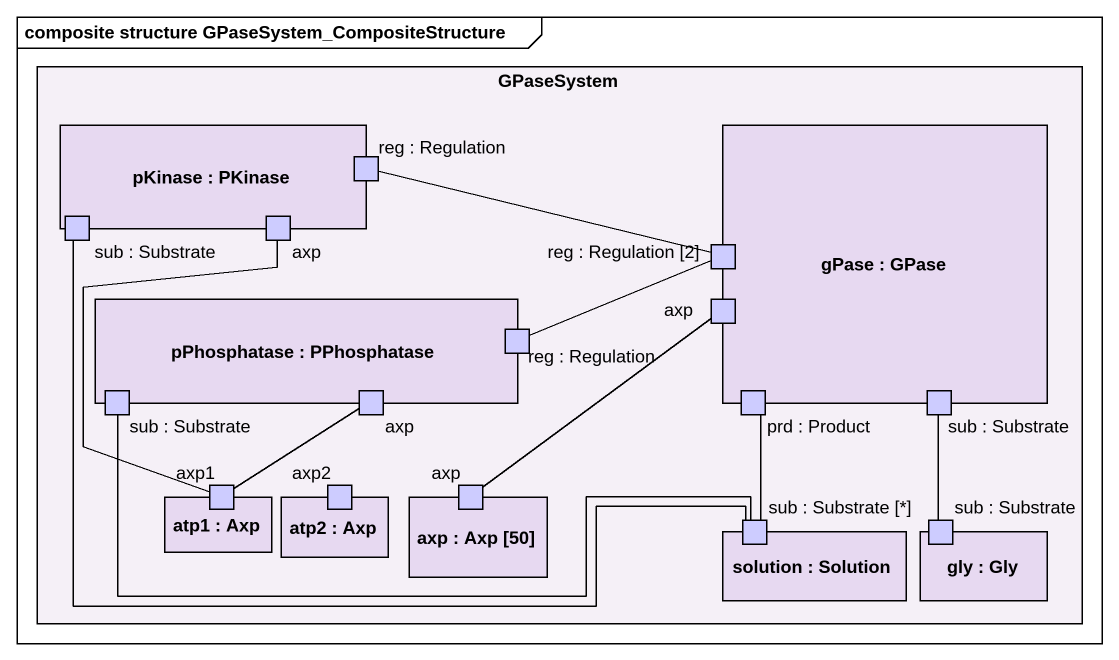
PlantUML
@startuml
mainframe composite structure GPaseSystem_CompositeStructure
rectangle GPaseSystem #F5F0F7 {
  rectangle "pKinase : PKinase" as pKinase #E7D9F1 {
    port "reg : Regulation" as reg_Regulation #CDCCFF
    port "sub : Substrate" as sub_Substrate #CDCCFF
    port axp #CDCCFF
  }
  rectangle "gPase : GPase" as gPase #E7D9F1 {
    port "reg : Regulation [2]" as reg_Regulation_2 #CDCCFF
    port "axp" as axp_2 #CDCCFF
    port "prd : Product" as prd_Product #CDCCFF
    port "sub : Substrate" as sub_Substrate_3 #CDCCFF
  }
  rectangle "pPhosphatase : PPhosphatase" as pPhosphatase #E7D9F1 {
    port "reg : Regulation" as reg_Regulation_3 #CDCCFF
    port "sub : Substrate" as sub_Substrate_2 #CDCCFF
    port "axp" as axp_3 #CDCCFF
  }
  rectangle "atp1 : Axp" as atp1 #E7D9F1 {
    port axp1 #CDCCFF
  }
  rectangle "atp2 : Axp" as atp2 #E7D9F1 {
    port axp2 #CDCCFF
  }
  rectangle "axp : Axp [50]" as axp_5 #E7D9F1 {
    port "axp" as axp_4 #CDCCFF
  }
  rectangle "solution : Solution" as solution #E7D9F1 {
    port "sub : Substrate [*]" as sub_Substrate_4 #CDCCFF
  }
  rectangle "gly : Gly" as gly #E7D9F1 {
    port "sub : Substrate" as sub_Substrate_5 #CDCCFF
  }
}
sub_Substrate -right- sub_Substrate_4
axp -- axp1
reg_Regulation_2 -left- reg_Regulation
reg_Regulation_3 -right- reg_Regulation_2
sub_Substrate_2 -right- sub_Substrate_4
axp_3 -- axp1
prd_Product -- sub_Substrate_4
sub_Substrate_3 -- sub_Substrate_5
axp_4 -up- axp_2
@enduml
